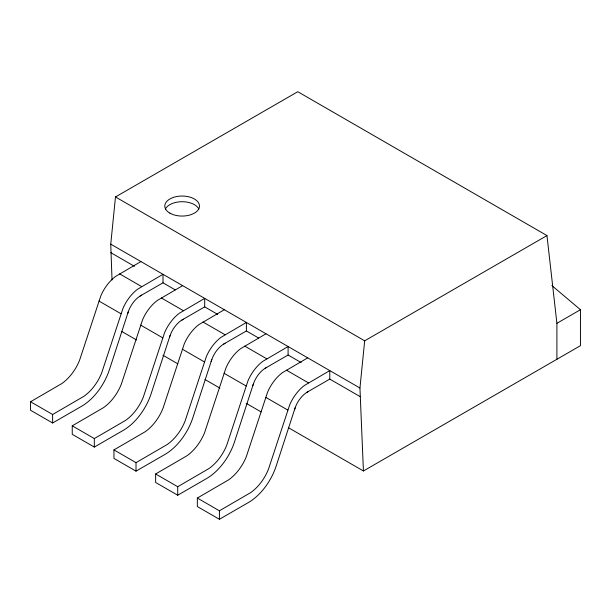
<?xml version="1.0" encoding="UTF-8"?>
<svg xmlns="http://www.w3.org/2000/svg" width="611" height="611" viewBox="0 0 611 611"><rect width="100%" height="100%" fill="white"/><g stroke="black" fill="none" stroke-linecap="round" stroke-linejoin="round"><path stroke-width="0.92" d="M112.027 279.975L110.751 244.148L115.479 196.956L297.771 91.711L546.967 235.579L556.904 323.303L556.904 359.276M551.87 285.574L580.45 309.708L580.45 345.681L363.423 470.982L359.948 388.023L364.675 340.823L546.967 235.579M128.409 311.358L109.43 369.64A43.427 25.074 -60 0 1 81.569 406.284L52.622 422.995L30.55 410.256L30.55 401.755L61.703 383.639A33.009 19.056 -60 0 0 79.651 360.032L100.846 295.785A30.245 17.459 -60 0 1 115.555 276.439L140.92 261.561M30.55 401.755L52.622 414.502L83.776 396.386A33.009 19.056 -60 0 0 101.724 372.779L122.918 308.532A30.245 17.459 -60 0 1 137.635 289.179L163 274.308L163 282.809L140.034 296.06M127.722 313.451L129.074 309.655A19.819 11.441 -60 0 1 138.72 296.969L141.66 295.128M170.102 335.431L151.131 393.713A43.427 25.074 -60 0 1 123.262 430.358L94.323 447.069L72.243 434.329L72.243 425.829L103.396 407.713A33.009 19.056 -60 0 0 121.345 384.105L142.539 319.859A30.245 17.459 -60 0 1 157.256 300.513L182.62 285.635M72.243 425.829L94.323 438.576L125.469 420.46A33.009 19.056 -60 0 0 143.417 396.852L164.611 332.605A30.245 17.459 -60 0 1 179.329 313.252L204.693 298.382L204.693 306.882L181.734 320.133M169.423 337.524L170.775 333.728A19.819 11.441 -60 0 1 180.413 321.042L183.353 319.202M211.803 359.505L192.824 417.787A43.427 25.074 -60 0 1 164.962 454.431L136.016 471.142L113.944 458.403L113.944 449.902L145.09 431.786A33.009 19.056 -60 0 0 163.045 408.179L184.239 343.932A30.245 17.459 -60 0 1 198.949 324.578L224.313 309.708M113.944 449.902L136.016 462.649L167.17 444.533A33.009 19.056 -60 0 0 185.118 420.926L206.312 356.679A30.245 17.459 -60 0 1 221.022 337.325L246.386 322.455L246.386 330.956L223.427 344.207M211.116 361.597L212.468 357.802A19.819 11.441 -60 0 1 222.114 345.116L225.054 343.275M253.496 383.578L234.517 441.86A43.427 25.074 -60 0 1 206.655 478.505L177.717 495.216L155.637 482.476L155.637 473.976L186.79 455.859A33.009 19.056 -60 0 0 204.738 432.252L225.933 368.005A30.245 17.459 -60 0 1 240.65 348.652L266.014 333.782M155.637 473.976L177.717 486.723L208.863 468.606A33.009 19.056 -60 0 0 226.811 444.999L248.005 380.752A30.245 17.459 -60 0 1 262.722 361.399L288.087 346.529L288.087 355.029L265.128 368.28M252.817 385.671L254.161 381.875A19.819 11.441 -60 0 1 263.807 369.189L266.747 367.348M295.189 407.652L276.218 465.933A43.427 25.074 -60 0 1 248.349 502.578L219.41 519.289L197.338 506.542L197.338 498.049L228.483 479.933A33.009 19.056 -60 0 0 246.432 456.325L267.626 392.079A30.245 17.459 -60 0 1 282.343 372.725L307.707 357.855M197.338 498.049L219.41 510.796L250.563 492.68A33.009 19.056 -60 0 0 268.512 469.072L289.706 404.826A30.245 17.459 -60 0 1 304.415 385.472L329.78 370.602L329.78 379.095L359.948 396.516M294.51 409.744L295.861 405.948A19.819 11.441 -60 0 1 305.508 393.263L308.44 391.422M306.821 392.354L329.78 379.095M556.904 323.303L580.45 309.708M115.479 196.956L364.675 340.823M110.751 244.148L359.948 388.023M110.751 252.641L134.397 266.297M163 282.809L175.258 289.889M204.693 306.882L217.776 314.428M246.386 330.956L258.652 338.036M288.087 355.029L301.17 362.575M119.619 273.865L141.691 286.612M161.319 297.939L183.392 310.678M203.012 322.012L225.085 334.752M244.706 346.086L266.786 358.825M286.406 370.159L308.479 382.898M98.959 301.04L121.031 313.779M140.652 325.113L162.732 337.852M182.353 349.187L204.425 361.926M224.046 373.26L246.118 385.999M265.747 397.333L287.819 410.073M121.65 331.399L136.505 339.968M162.908 355.212L177.763 363.789M204.99 379.515L219.845 388.084M246.248 403.329L261.103 411.906M288.331 427.631L363.423 470.982M219.41 510.796L219.41 519.289M177.717 486.723L177.717 495.216M136.016 462.649L136.016 471.142M94.323 438.576L94.323 447.069M52.622 414.502L52.622 422.995M165.375 209.13A17.345 10.013 0 0 1 182.131 201.706A17.345 10.013 0 0 1 198.88 209.13M169.866 213.132A17.345 10.013 0 0 0 198.88 208.649A17.345 10.013 0 0 0 177.641 196.383A17.345 10.013 0 0 0 169.866 213.132"/></g></svg>
